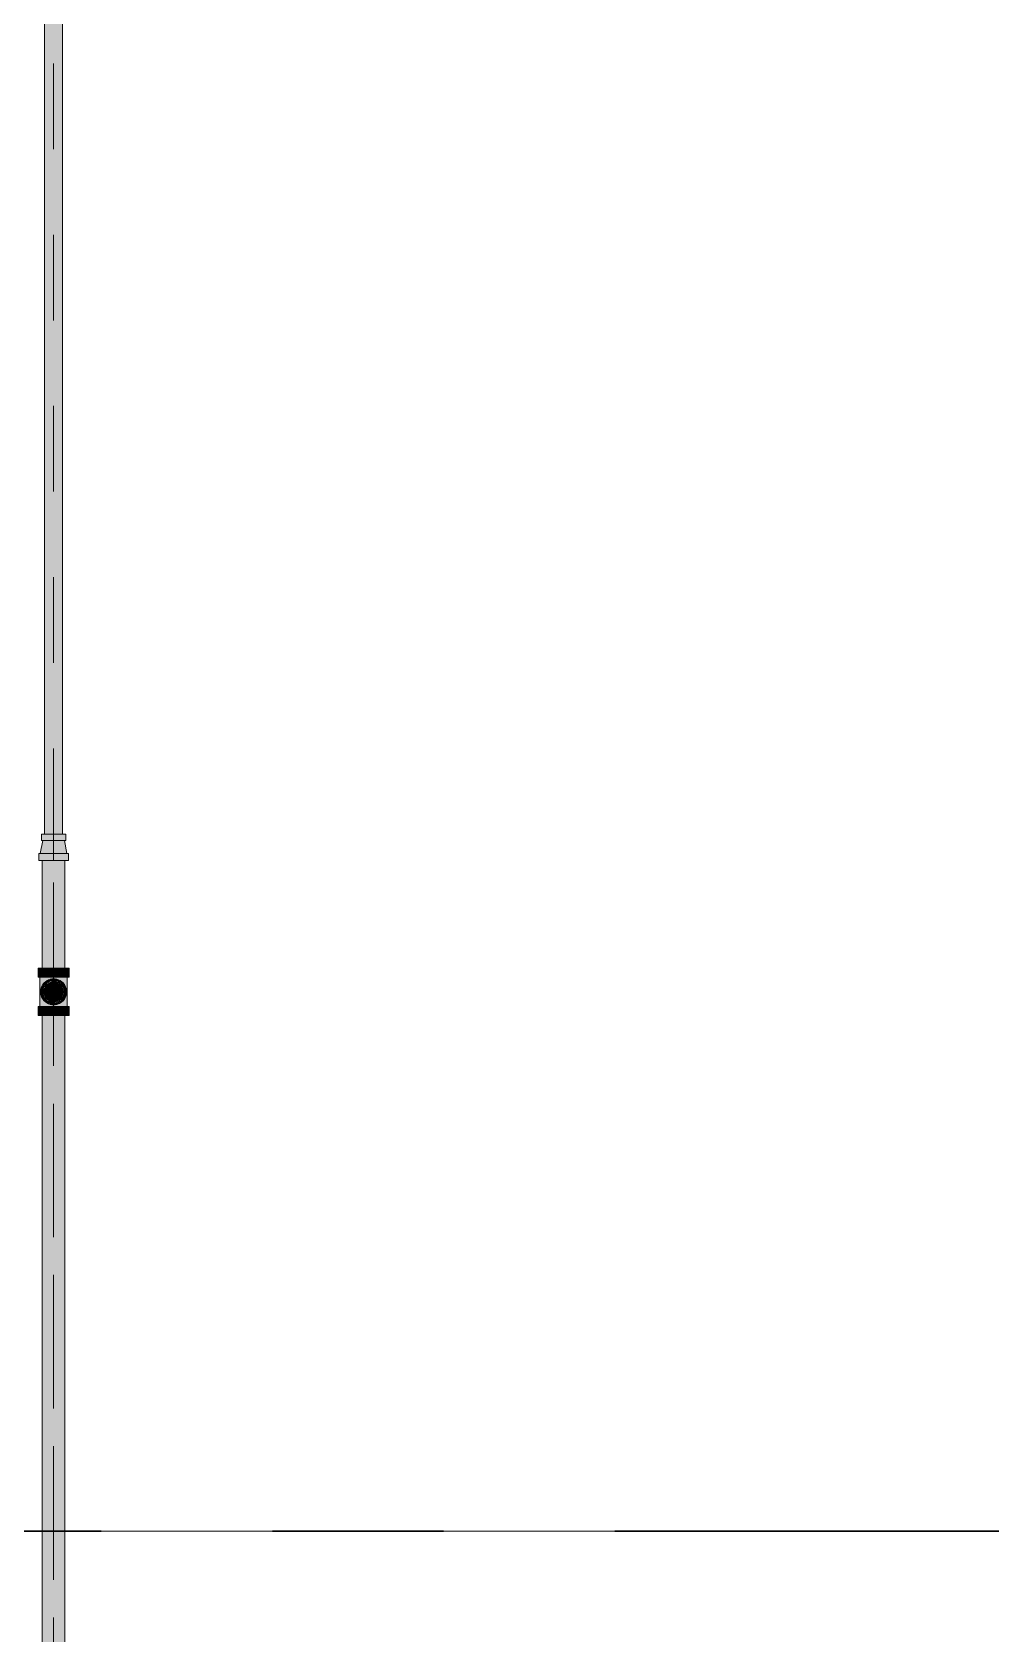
# Model space of a CAD drawing. Header units: millimetres. Extents: x -4000 to 187956, y -58990 to 162485.
# Drawn here: x 29210 to 30988, y 135259 to 138230 of the extents above; entities that cross this region are included whole.
import ezdxf

# ---------------------------------------------------------------- set-up
doc = ezdxf.new("R2010")
doc.units = ezdxf.units.MM
for name, pattern in [('Dash 1_16_', [317.5, 158.75, -158.75]), ('Grid Line', [2222.5, 1270, -317.5, 317.5, -317.5]), ('Grid Line 12_5mm', [2150, 1250, -300, 300, -300])]:
    doc.linetypes.add(name, pattern=pattern)
for name, color, linetype, lineweight in [('F-SPRN', 3, 'Continuous', 9), ('P-PIPE', 3, 'Continuous', 9), ('P-PIPE-CNTR', 3, 'Continuous', 9), ('S-GRID', 1, 'Continuous', 30)]:
    doc.layers.add(name, color=color, linetype=linetype, lineweight=lineweight)

# ---------------------------------------------------------------- blocks, each defined once
blk = doc.blocks.new('CMF2_NHAXUONG_A_rvt-1-FFS - TANG 1')
at = {"layer": 'S-GRID', "linetype": 'Grid Line 12_5mm', "lineweight": 9}
blk.add_line((-824.3, 135450), (183641.1, 135450), dxfattribs=at)
blk = doc.blocks.new('Sprinkler_Up - DN20-V81-FFS - TANG 1')
at = {"layer": 'F-SPRN', "transparency": 33554534}
for points in [[(-4.6, 0), (-1.7, 2.9), (-1.2, 3.5), (-0.6, 4), (0.6, 4), (1.2, 3.5), (1.7, 2.9), (4.6, 0), (22.2, 0), (17.8, 13.2), (6.9, 21.2), (-6.9, 21.2), (-18, 13.1), (-22.2, 0), (-13.5, 0)], [(3.4, -21.2), (6.9, -21.2), (18, -13.1), (22.2, 0), (3.9, -0.7), (1.7, -2.9), (1.2, -3.5), (0.6, -4), (-0.6, -4), (-1.2, -3.5), (-1.7, -2.9), (-4.6, 0), (-22.2, 0), (-18, -13.1), (-6.9, -21.2), (0, -21.2)], [(0, -16.7), (4.3, -16.1), (11.8, -11.8), (16.1, -4.3), (16.1, 4.3), (9.9, 13.2), (8.3, 14.4), (0, 16.7), (-4.3, 16.1), (-11.8, 11.8), (-16.1, 4.3), (-16.1, -4.3), (-11.8, -11.8), (-8.3, -14.4)], [(0, -15.6), (7.8, -13.5), (13.5, -7.8), (15.1, -4), (15.1, 4), (13.5, 7.8), (7.8, 13.5), (0, 15.6), (-8.2, 13.2), (-11, 11), (-15.1, 4), (-15.1, -4), (-11, -11), (-7.8, -13.5)], [(-10.9, -5.5), (-10.9, 5.4), (-14.5, 5.4), (-14.5, -5.5)], [(-7.7, -5.5), (-7.7, 5.4), (-10.9, 5.4), (-10.9, -5.5)], [(0, -5.5), (0, 5.4), (-7.7, 5.4), (-7.7, -5.5)], [(5.7, 0), (2.9, 4.9), (-2.9, 4.9), (-5.7, 0), (4.1, 0)], [(2.9, -4.9), (5.7, 0), (-5.7, 0), (-2.9, -4.9)], [(-4.6, 0), (4.1, 0.5), (0, 4.6)], [(0, -4.6), (4.1, 0), (-4.6, 0)], [(0, -2.6), (1.3, 0), (-1.8, 0)], [(-1.3, 0), (1.8, 0), (0, 2.6)], [(0, -5.5), (7.7, -5.5), (7.7, 5.4), (0, 5.4)], [(10.9, -5.5), (10.9, 5.4), (7.7, 5.4), (7.7, -5.5)], [(14.5, -5.5), (14.5, 5.4), (10.9, 5.4), (10.9, -5.5)]]:
    blk.add_hatch(color=1, dxfattribs=at).paths.add_polyline_path(points)
at = {"layer": 'F-SPRN', "color": 1}
for p, q in [((-11.5, 5.4), (-14.5, 5.4)), ((-14.5, 5.4), (-11.3, 5.4)), ((-14.5, 5.4), (-14.5, 3.7)), ((-14.5, 3.3), (-14.5, 0)), ((-11.5, 5.4), (-11.5, 4)), ((-10.9, 1.9), (-10.9, 3.6)), ((-10.8, 5.4), (-8, 5.4)), ((-8.1, 5.4), (-10.8, 5.4)), ((-8.1, 5.4), (-8.1, 2.8)), ((-8.1, 2.5), (-8.1, 0.7)), ((-7.7, 4.8), (-7.7, 2.7)), ((-7.7, 4.8), (-7.7, 2.7)), ((-7.7, 2.1), (-7.7, 0.5)), ((-7.7, 2.1), (-7.7, 0.5)), ((-6.7, 5.4), (-4.7, 5.4)), ((-5.8, 3.8), (-5.8, 2.2)), ((-2.1, 0), (-2.1, 0)), ((-2.1, 0), (-2.1, -0.1)), ((-0.5, 2), (-0.6, 2)), ((-0.6, 2), (-0.6, 2)), ((0, 2.1), (-0.1, 2.1)), ((2.1, 0), (2.1, 0.1)), ((2.1, 0), (2.1, 0)), ((4.7, 5.4), (6.5, 5.4)), ((7.7, 5.4), (10.8, 5.4)), ((7.7, 5.2), (7.7, 2.7)), ((7.7, 5.2), (7.7, 2.7)), ((7.7, 2.3), (7.7, 0.5)), ((7.7, 2.3), (7.7, 0.5)), ((10.8, 5.4), (8.1, 5.4)), ((8.1, 5.4), (8.1, 2.8)), ((8.1, 2.5), (8.1, 0.4)), ((10.9, 5.4), (14.5, 5.4)), ((10.9, 3.6), (10.9, 0.2)), ((14.5, 5.4), (11.5, 5.4)), ((11.5, 5.4), (11.5, 4)), ((11.5, 3), (11.5, 0.2)), ((14.5, 5.4), (14.5, -5.5)), ((-14.5, -1.3), (-14.5, -3.7)), ((-11.1, -5.5), (-14.5, -5.5)), ((-14.5, -5.5), (-11.5, -5.5)), ((-10.9, -2.6), (-10.9, -1.3)), ((-10.8, -5.5), (-8.1, -5.5)), ((-7.8, -5.5), (-10.8, -5.5)), ((-8.1, -4.2), (-8.1, -5.5)), ((-7.7, -2.7), (-7.7, -4)), ((-7.7, -2.7), (-7.7, -4)), ((-7, -5.5), (-5.8, -5.5)), ((-4.8, -5.5), (-7, -5.5)), ((-5.8, -2.3), (-5.8, -3.8)), ((0, -2.1), (0.1, -2.1)), ((7, -5.5), (4.8, -5.5)), ((5.8, -2.2), (5.8, -3.8)), ((5.8, -5.5), (7, -5.5)), ((7.7, -0.5), (7.7, -2.3)), ((7.7, -0.5), (7.7, -2.3)), ((7.7, -2.7), (7.7, -5.4)), ((7.7, -2.7), (7.7, -5.4)), ((10.8, -5.5), (7.7, -5.5)), ((8.1, -0.4), (8.1, -2.5)), ((8.1, -2.8), (8.1, -5.5)), ((8.1, -5.5), (10.8, -5.5)), ((10.9, -0.2), (10.9, -3.6)), ((14.5, -5.5), (10.9, -5.5)), ((11.5, -0.2), (11.5, -3)), ((11.5, -4), (11.5, -5.5)), ((11.5, -5.5), (14.5, -5.5))]:
    blk.add_line(p, q, dxfattribs=at)
at = {"layer": 'F-SPRN', "color": 1, "flags": 128}
for points in [[(-0.6, 2), (-0.7, 2), (-0.8, 1.9), (-0.9, 1.9), (-0.9, 1.9), (-1, 1.8), (-1.1, 1.8), (-1.2, 1.7), (-1.2, 1.7), (-1.3, 1.6), (-1.4, 1.6), (-1.4, 1.5), (-1.5, 1.5), (-1.5, 1.4), (-1.6, 1.3), (-1.6, 1.3), (-1.7, 1.2), (-1.7, 1.1), (-1.8, 1.1), (-1.8, 1), (-1.9, 0.9), (-1.9, 0.8), (-1.9, 0.8), (-2, 0.7), (-2, 0.6), (-2, 0.5), (-2, 0.5), (-2, 0.4), (-2.1, 0.3), (-2.1, 0.2), (-2.1, 0.1), (-2.1, 0)], [(-0.1, 2.1), (-0.1, 2.1), (-0.2, 2.1), (-0.3, 2.1), (-0.4, 2), (-0.5, 2)], [(2.1, 0.1), (2.1, 0.2), (2.1, 0.2), (2.1, 0.3), (2, 0.4), (2, 0.5), (2, 0.6), (2, 0.7), (1.9, 0.7), (1.9, 0.8), (1.9, 0.9), (1.8, 1), (1.8, 1), (1.8, 1.1), (1.7, 1.2), (1.7, 1.2), (1.6, 1.3), (1.6, 1.4), (1.5, 1.4), (1.4, 1.5), (1.4, 1.5), (1.3, 1.6), (1.3, 1.7), (1.2, 1.7), (1.1, 1.7), (1.1, 1.8), (1, 1.8), (0.9, 1.9), (0.8, 1.9), (0.8, 1.9), (0.7, 2), (0.6, 2), (0.5, 2), (0.4, 2), (0.4, 2), (0.3, 2.1), (0.2, 2.1), (0.1, 2.1), (0, 2.1)], [(-2.1, -0.1), (-2.1, -0.2), (-2.1, -0.2), (-2.1, -0.3)], [(-2.1, -0.3), (-2, -0.4), (-2, -0.5), (-2, -0.6), (-2, -0.7), (-1.9, -0.7), (-1.9, -0.8), (-1.9, -0.9), (-1.8, -1), (-1.8, -1), (-1.8, -1.1), (-1.7, -1.2), (-1.7, -1.2), (-1.6, -1.3), (-1.6, -1.4), (-1.5, -1.4), (-1.4, -1.5), (-1.4, -1.5), (-1.3, -1.6), (-1.3, -1.7), (-1.2, -1.7), (-1.1, -1.7), (-1.1, -1.8), (-1, -1.8), (-0.9, -1.9), (-0.8, -1.9), (-0.8, -1.9), (-0.7, -2), (-0.6, -2), (-0.5, -2), (-0.4, -2), (-0.4, -2), (-0.3, -2.1), (-0.2, -2.1), (-0.1, -2.1), (0, -2.1)], [(0.1, -2.1), (0.1, -2.1), (0.2, -2.1), (0.3, -2.1), (0.4, -2), (0.5, -2), (0.6, -2), (0.6, -2), (0.7, -2), (0.8, -1.9), (0.9, -1.9), (0.9, -1.9), (1, -1.8), (1.1, -1.8), (1.2, -1.7), (1.2, -1.7), (1.3, -1.6), (1.4, -1.6), (1.4, -1.5), (1.5, -1.5), (1.5, -1.4), (1.6, -1.3), (1.6, -1.3), (1.7, -1.2), (1.7, -1.1), (1.8, -1.1), (1.8, -1), (1.9, -0.9), (1.9, -0.8), (1.9, -0.8), (2, -0.7), (2, -0.6), (2, -0.5), (2, -0.5), (2, -0.4), (2.1, -0.3), (2.1, -0.2), (2.1, -0.1), (2.1, 0)]]:
    blk.add_lwpolyline(points, dxfattribs=at)
at = {"layer": 'F-SPRN', "color": 1}
for radius, start, end in [(22.2, 360, 180), (21.9, 165.6773, 179.2615), (21.9, 144.7698, 164.8151), (21.9, 142.518, 144), (21.9, 126.6942, 142.518), (16.7, 167.6802, 180), (16.7, 167.6802, 180), (16.7, 155.3879, 164.9693), (16.7, 155.3879, 164.9693), (15.6, 166.4265, 180), (15.6, 166.4265, 180), (15.6, 150.9409, 165), (15.6, 159.6139, 165), (16.7, 136.7213, 149.931), (16.7, 136.7213, 149.931), (15.6, 150.9409, 156.3845), (15.6, 138.4214, 150), (15.6, 138.4214, 150), (21.9, 108.2621, 125.7507), (15.6, 126.205, 133.2078), (15.6, 126.205, 133.2078), (16.7, 121.4181, 126.9869), (16.7, 121.4181, 126.9869), (16.7, 106.5995, 120), (16.7, 106.5995, 120), (15.6, 120, 121.8808), (15.6, 120, 121.8808), (15.6, 114.4363, 119.9813), (15.6, 114.4363, 119.9813), (21.9, 99.348, 107.901), (4.63, 155.7832, 180), (4.63, 155.7832, 180), (16.7, 96.4143, 105), (16.7, 96.4143, 105), (4.63, 109.0192, 138.2703), (4.63, 109.0192, 138.2703), (21.9, 90.145, 98.8503), (15.6, 95.5762, 100.6843), (15.6, 95.5762, 100.6843), (2.56, 109.0192, 168.8278), (2.56, 109.0192, 168.8278), (2.04, 109.0192, 180), (16.7, 83.0684, 90), (16.7, 83.0684, 90), (4.63, 17.9592, 90), (4.63, 17.9592, 90), (3.81, 57.0577, 90), (2.56, 14.5599, 90), (2.56, 14.5599, 90), (2.04, 10.4703, 90), (21.9, 72.5583, 89.4624), (15.6, 75.573, 80.5892), (15.6, 75.573, 80.5892), (3.81, 16.1605, 43.8358), (15.6, 74.5971, 75), (15.6, 74.5971, 75), (16.7, 60, 75.6076), (16.7, 60, 75.6076), (15.6, 67.5614, 74.5481), (15.6, 67.5614, 74.5481), (4.63, 0, 9.4647), (4.63, 360, 9.4647), (15.6, 60.0187, 65.5637), (15.6, 60.0187, 65.5637), (21.9, 54.2493, 71.7379), (15.6, 58.1192, 60), (15.6, 58.1192, 60), (16.7, 53.0131, 58.5819), (16.7, 53.0131, 58.5819), (15.6, 46.7922, 53.795), (15.6, 46.7922, 53.795), (15.6, 30, 41.5786), (15.6, 30, 41.5786), (16.7, 30, 43.2787), (16.7, 30, 43.2787), (21.9, 37.482, 53.3058), (15.6, 23.6155, 29.5646), (15.6, 15, 29.5646), (15.6, 15, 20.3861), (16.7, 15, 24.6121), (16.7, 15, 24.6121), (15.6, 360, 13.6618), (15.6, 0, 13.6618), (16.7, 360, 12.3198), (16.7, 0, 12.3198), (21.9, 36, 37.482), (21.9, 15.1849, 35.2302), (21.9, 0.7385, 14.3227), (22.2, 180, 360), (21.9, 180.7385, 194.3227), (21.9, 195.1849, 215.2302), (21.9, 216.7299, 233.3058), (16.7, 180, 192.3198), (16.7, 180, 192.3198), (16.7, 195.0307, 204.6121), (16.7, 195.0307, 204.6121), (15.6, 181.9082, 193.6618), (15.6, 181.9082, 193.6618), (15.6, 197.3339, 209.5646), (15.6, 197.3339, 209.5646), (16.7, 210.069, 223.2787), (16.7, 210.069, 223.2787), (15.6, 212.5472, 221.5786), (15.6, 212.5472, 221.5786), (21.9, 234.2493, 251.7379), (16.7, 229.4249, 238.5819), (16.7, 229.4249, 238.5819), (15.6, 233.795, 240), (15.6, 233.795, 240), (16.7, 240, 255), (16.7, 240, 255), (15.6, 240.0187, 254.5481), (15.6, 240.0187, 254.5481), (21.9, 252.5583, 269.4624), (4.63, 197.9592, 0), (4.63, 197.9592, 360), (15.6, 255, 267.64), (15.6, 255, 267.64), (3.81, 196.1605, 360), (2.56, 191.1677, 0), (2.56, 191.1677, 360), (2.04, 190.4703, 0), (16.7, 263.0684, 270), (16.7, 263.0684, 270), (21.9, 270.145, 278.8503), (15.6, 275.5762, 280.6843), (15.6, 275.5762, 280.6843), (16.7, 276.4143, 284.3924), (16.7, 276.4143, 284.3924), (15.6, 285, 285.4029), (15.6, 285, 285.4029), (16.7, 284.3924, 285), (16.7, 284.3924, 285), (21.9, 281.0086, 287.901), (16.7, 286.5995, 300), (16.7, 286.5995, 300), (15.6, 294.4363, 299.9813), (15.6, 294.4363, 299.9813), (21.9, 288.2621, 305.7507), (15.6, 300, 313.2078), (15.6, 300, 313.2078), (16.7, 301.4181, 310.5751), (16.7, 301.4181, 310.5751), (15.6, 318.4214, 330), (15.6, 318.4214, 330), (16.7, 316.7213, 330), (16.7, 316.7213, 330), (21.9, 306.6942, 323.2701), (15.6, 330.4354, 345), (15.6, 330.4354, 336.3845), (15.6, 339.6139, 345), (15.6, 346.3382, 360), (15.6, 346.3382, 360), (16.7, 335.3879, 345), (16.7, 335.3879, 345), (16.7, 347.6802, 360), (16.7, 347.6802, 360), (21.9, 324.7698, 344.8151), (21.9, 345.6773, 359.2615)]:
    blk.add_arc((0, 0), radius, start, end, dxfattribs=at)
blk = doc.blocks.new('Steel_Transition_Threaded_HoaPhat - Standard-V84-FFS - TANG 1')
at = {"layer": 'P-PIPE', "lineweight": 13, "transparency": 33554534}
h = blk.add_hatch(color=1, dxfattribs=at)
h.paths.add_polyline_path([(29250, 136427.6), (29255.8, 136428.4), (29261.3, 136430.6), (29265.9, 136434.2), (29269.5, 136438.8), (29271.7, 136444.3), (29272.5, 136450.1), (29271.7, 136455.9), (29268, 136463.3), (29265.9, 136466), (29261.3, 136469.6), (29254.1, 136472), (29250, 136472.6), (29244.2, 136471.8), (29238.8, 136469.6), (29232, 136463.3), (29230.5, 136461.3), (29228.3, 136455.9), (29227.5, 136450.1), (29228.3, 136444.3), (29230.5, 136438.8), (29234.1, 136434.2), (29238.8, 136430.6), (29244.2, 136428.4)])
h.paths.add_polyline_path([(29250, 136430), (29244.8, 136430.7), (29240, 136432.7), (29235.8, 136435.9), (29232.6, 136440), (29230.6, 136444.9), (29229.9, 136450.1), (29230.6, 136455.3), (29235, 136463.3), (29235.8, 136464.3), (29240, 136467.5), (29244.8, 136469.5), (29254.1, 136469.6), (29255.2, 136469.5), (29260.1, 136467.5), (29265, 136463.3), (29267.4, 136460.1), (29269.4, 136455.3), (29270.1, 136450.1), (29269.4, 136444.9), (29267.4, 136440), (29264.2, 136435.9), (29260.1, 136432.7), (29254.1, 136430.5)])
for points in [[(29250, 136430), (29250, 136433.7), (29241.8, 136435.9), (29235.8, 136441.9), (29233.6, 136450.1), (29235.8, 136458.3), (29241.8, 136464.3), (29250, 136466.5), (29250, 136470.2), (29244.8, 136469.5), (29240, 136467.5), (29235, 136463.3), (29232.6, 136460.1), (29230.6, 136455.3), (29229.9, 136450.1), (29230.6, 136444.9), (29232.6, 136440), (29235.8, 136435.9), (29240, 136432.7), (29244.8, 136430.7)], [(29250, 136431.6), (29254.8, 136432.2), (29259.3, 136434.1), (29263.1, 136437), (29266, 136440.8), (29267.9, 136445.3), (29268.5, 136450.1), (29267.9, 136454.9), (29266, 136459.3), (29262.9, 136463.3), (29259.3, 136466.1), (29254.1, 136468), (29250, 136468.6), (29245.2, 136468), (29240.8, 136466.1), (29236.9, 136463.2), (29234, 136459.3), (29232.1, 136454.9), (29231.5, 136450.1), (29232.1, 136445.3), (29234, 136440.8), (29236.9, 136437), (29240.8, 136434.1), (29245.2, 136432.2)], [(29250, 136430), (29255.2, 136430.7), (29260.1, 136432.7), (29264.2, 136435.9), (29267.4, 136440), (29269.4, 136444.9), (29270.1, 136450.1), (29269.4, 136455.3), (29265, 136463.3), (29264.2, 136464.3), (29260.1, 136467.5), (29254.1, 136469.6), (29250, 136470.2), (29250, 136466.5), (29258.2, 136464.3), (29264.2, 136458.3), (29266.4, 136450.1), (29264.2, 136441.9), (29258.2, 136435.9), (29250, 136433.7)]]:
    blk.add_hatch(color=1, dxfattribs=at).paths.add_polyline_path(points)
at = {"layer": 'P-PIPE', "color": 20, "lineweight": 13}
for radius, start, end in [(22.5, 90, 270), (22.5, 165, 195), (22.5, 105, 165), (20.1, 166.0499, 193.9501), (20.1, 150, 162.7449), (18.5, 166.5939, 193.4061), (18.5, 166.5939, 180), (18.5, 157.6232, 165), (18.5, 157.6232, 165), (20.1, 139.8677, 148.1553), (18.5, 136.4297, 150), (18.5, 136.4297, 150), (16.4, 158.0319, 163.506), (20.1, 128.8856, 138.6435), (16.4, 143.5463, 150), (18.5, 134.3867, 135), (18.5, 134.3867, 135), (18.5, 123.4976, 133.2041), (18.5, 123.4976, 133.2041), (20.1, 109.6859, 125.0043), (18.5, 106.819, 120), (18.5, 106.819, 120), (16.4, 115.1607, 120), (16.4, 107.4657, 111.9681), (22.5, 90, 105), (20.1, 100.9975, 105), (18.5, 91.4353, 103.2046), (18.5, 91.4353, 103.2046), (16.4, 96.2132, 104.6042), (20.1, 90.5246, 98.5089), (22.5, 270, 90), (22.5, 270, 90), (18.5, 78.0986, 90), (18.5, 78.0986, 90), (20.1, 75, 87.9279), (16.4, 75, 75.3718), (18.5, 75, 77.0323), (18.5, 60, 77.0323), (18.5, 60, 75), (16.4, 66.9681, 72.9388), (20.1, 60, 75), (20.1, 54.9957, 60), (18.5, 46.7959, 56.5024), (18.5, 46.7959, 56.5024), (20.1, 45, 51.1144), (18.5, 45, 45.6133), (18.5, 45, 45.6133), (16.4, 30, 38.0319), (18.5, 30, 43.5703), (18.5, 30, 43.5703), (20.1, 41.3565, 45), (20.1, 31.8447, 40.1323), (18.5, 15, 22.3768), (18.5, 15, 22.3768), (20.1, 17.2551, 30), (18.5, 346.5939, 13.4061), (18.5, 346.5939, 13.4061), (20.1, 346.0499, 13.9501), (22.5, 195, 210), (22.5, 210, 240), (20.1, 197.2551, 210), (18.5, 180, 193.4061), (18.5, 195, 202.3768), (18.5, 195, 202.3768), (20.1, 211.8447, 231.1144), (16.4, 168.5467, 178.9063), (16.4, 184.8393, 191.4533), (18.5, 210, 223.5703), (18.5, 210, 223.5703), (16.4, 210.6635, 216.4537), (18.5, 226.7959, 236.5024), (18.5, 226.7959, 236.5024), (20.1, 234.9957, 255), (22.5, 240, 270), (16.4, 230.4733, 236.6389), (18.5, 240, 255), (18.5, 240, 255), (16.4, 240, 246.5955), (16.4, 250.3629, 255), (20.1, 255.0607, 267.9279), (18.5, 258.0986, 270), (18.5, 258.0986, 270), (16.4, 264.1652, 268.506), (20.1, 270.5246, 278.5089), (18.5, 271.4353, 282.9677), (18.5, 271.4353, 282.9677), (16.4, 276.2132, 283.9063), (16.4, 284.6282, 285), (18.5, 282.9677, 285), (18.5, 282.9677, 285), (20.1, 281.9355, 285), (16.4, 287.4657, 291.9681), (18.5, 286.819, 300), (18.5, 286.819, 300), (16.4, 293.4045, 300), (20.1, 289.6859, 300), (20.1, 300, 305.0043), (18.5, 303.4976, 313.2041), (18.5, 303.4976, 313.2041), (20.1, 308.8856, 315), (18.5, 316.4297, 330), (18.5, 316.4297, 330), (20.1, 315, 328.1553), (16.4, 338.0319, 342.8691), (16.4, 353.5463, 8.0319), (18.5, 337.6232, 345), (18.5, 337.6232, 345), (20.1, 330, 342.7449)]:
    blk.add_arc((29250, 136450.1), radius, start, end, dxfattribs=at)

msp = doc.modelspace()

# ---------------------------------------------------------------- block references
at = {"lineweight": 5}
msp.add_blockref('CMF2_NHAXUONG_A_rvt-1-FFS - TANG 1', (0, 0), dxfattribs=at)

# ---------------------------------------------------------------- next in the draw order: hatches: boundary and pattern name
at = {"layer": 'P-PIPE', "transparency": 33554534}
for points in [[(29250, 136742.6), (29250, 139409.5), (29233.3, 139409.5), (29233.9, 136742.6), (29245.7, 136742.6)], [(29250, 136742.6), (29266.7, 136742.6), (29266.1, 139409.5), (29250, 139409.5), (29250, 136828.3)], [(29237.6, 136706.9), (29274.8, 136706.9), (29269.4, 136730.8), (29229.9, 136730.8), (29226.1, 136706.9), (29232.5, 136706.9)], [(29250, 136730.8), (29272.5, 136730.8), (29271.7, 136742.6), (29227.5, 136742.6), (29228.3, 136730.8), (29244.2, 136730.8)], [(29269.3, 136693.6), (29277.4, 136693.6), (29276.4, 136706.9), (29222.7, 136706.9), (29223.6, 136693.6), (29263.7, 136693.6)], [(29228.9, 136493.8), (29250, 136493.8), (29250, 136693.6), (29228.9, 136693.6), (29228.9, 136536.3)], [(29250, 136493.8), (29271.1, 136493.8), (29270.4, 136693.6), (29250, 136693.6), (29250, 136536.3)], [(29229.8, 136477.1), (29250, 136477.1), (29250, 136493.8), (29221.4, 136493.8), (29222.3, 136477.1), (29225.2, 136477.1)], [(29278.6, 136477.1), (29277.7, 136493.8), (29250, 136493.8), (29250, 136477.1), (29277.7, 136477.1)], [(29245.1, 136423.1), (29250, 136423.1), (29250, 136428.9), (29240.8, 136431.3), (29233.9, 136436.8), (29231.7, 136439.4), (29229.2, 136446.2), (29229.2, 136454), (29233.9, 136463.4), (29237.7, 136467), (29244.3, 136470.2), (29250, 136471.2), (29250, 136477.1), (29224.7, 136477.1), (29225.6, 136423.1), (29243.5, 136423.1)], [(29250, 136426), (29256.2, 136426.8), (29262.1, 136429.2), (29267.1, 136433), (29270.9, 136438), (29273.3, 136443.8), (29274.1, 136450.1), (29273.3, 136456.3), (29270, 136463.3), (29267.1, 136467.1), (29262.1, 136471), (29254.1, 136473.7), (29250, 136474.2), (29243.8, 136473.4), (29237.9, 136471), (29233, 136467.1), (29229.1, 136462.1), (29226.7, 136456.3), (29225.9, 136450.1), (29226.7, 136443.8), (29229.1, 136438), (29233, 136433), (29237.9, 136429.2), (29243.8, 136426.8)], [(29241.7, 136435.6), (29242.8, 136437.6), (29241.7, 136441.7), (29242.8, 136445.9), (29245.8, 136449), (29257.2, 136454.3), (29258.4, 136458.4), (29256.7, 136463.3), (29254.1, 136465.1), (29250, 136466.8), (29241.7, 136464.6), (29235.5, 136458.4), (29233.3, 136450.1), (29235.5, 136441.7), (29238.2, 136438.3)], [(29250, 136433.4), (29258.4, 136435.6), (29261.8, 136438.3), (29266.1, 136445.8), (29266.1, 136454.4), (29260, 136463.3), (29258.4, 136464.6), (29250, 136466.8), (29245.7, 136466.2), (29238.2, 136461.9), (29233.9, 136454.4), (29233.9, 136445.8), (29238.2, 136438.3), (29241.7, 136435.6)], [(29261.1, 136423.1), (29275.3, 136423.1), (29274.4, 136477.1), (29250, 136477.1), (29250, 136471.2), (29259.2, 136468.9), (29266.1, 136463.4), (29268.3, 136460.7), (29270.8, 136454), (29270.8, 136446.2), (29266.1, 136436.8), (29262.3, 136433.2), (29255.7, 136430), (29250, 136428.9), (29250, 136423.1), (29259.6, 136423.1)], [(29229.8, 136406.5), (29250, 136406.5), (29250, 136423.1), (29221.4, 136423.1), (29222.3, 136406.5), (29225.2, 136406.5)], [(29250, 134725.1), (29250, 136406.5), (29228.9, 136406.5), (29229.6, 134725.1), (29244.5, 134725.1)], [(29270.2, 136406.5), (29278.6, 136406.5), (29277.7, 136423.1), (29250, 136423.1), (29250, 136406.5), (29264.3, 136406.5)], [(29250, 134725.1), (29271.1, 134725.1), (29270.4, 136406.5), (29250, 136406.5), (29250, 135076.2)]]:
    msp.add_hatch(color=1, dxfattribs=at).paths.add_polyline_path(points)

# ---------------------------------------------------------------- next in the draw order: linework, layer by layer
at = {"layer": 'P-PIPE', "color": 20, "lineweight": 13}
for p, q in [((29233.3, 139409.5), (29233.3, 136742.6)), ((29266.7, 136742.6), (29266.7, 139409.5)), ((29229.9, 136730.8), (29225.2, 136706.9)), ((29227.5, 136742.6), (29227.5, 136730.8)), ((29230.5, 136742.6), (29227.5, 136742.6)), ((29272.5, 136742.6), (29227.5, 136742.6)), ((29227.5, 136730.8), (29272.5, 136730.8)), ((29227.5, 136730.8), (29228.3, 136730.8)), ((29228.3, 136730.8), (29229.8, 136730.8)), ((29233.2, 136742.6), (29230.5, 136742.6)), ((29230.6, 136730.8), (29244.2, 136730.8)), ((29233.3, 136742.6), (29233.9, 136742.6)), ((29234, 136742.6), (29238.2, 136742.6)), ((29238.1, 136742.6), (29234.1, 136742.6)), ((29238.7, 136742.6), (29261.3, 136742.6)), ((29261.3, 136742.6), (29238.8, 136742.6)), ((29244.8, 136730.8), (29255.2, 136730.8)), ((29255.8, 136730.8), (29269.4, 136730.8)), ((29261.8, 136742.6), (29266, 136742.6)), ((29265.9, 136742.6), (29261.9, 136742.6)), ((29266.1, 136742.6), (29266.7, 136742.6)), ((29269.5, 136742.6), (29266.8, 136742.6)), ((29272.5, 136742.6), (29269.5, 136742.6)), ((29274.8, 136706.9), (29270.1, 136730.8)), ((29270.2, 136730.8), (29272.5, 136730.8)), ((29272.5, 136730.8), (29272.5, 136742.6)), ((29222.7, 136706.9), (29222.7, 136693.6)), ((29225, 136706.9), (29222.7, 136706.9)), ((29277.4, 136706.9), (29222.7, 136706.9)), ((29222.7, 136693.6), (29277.4, 136693.6)), ((29222.7, 136693.6), (29228.7, 136693.6)), ((29242.9, 136706.9), (29226.3, 136706.9)), ((29228.9, 136693.6), (29228.9, 136493.8)), ((29229.6, 136693.6), (29228.9, 136693.6)), ((29268.3, 136693.6), (29231.7, 136693.6)), ((29231.7, 136693.6), (29268.4, 136693.6)), ((29256.4, 136706.9), (29243.6, 136706.9)), ((29273.7, 136706.9), (29257.1, 136706.9)), ((29271.1, 136693.6), (29270.4, 136693.6)), ((29271.1, 136493.8), (29271.1, 136693.6)), ((29271.3, 136693.6), (29276.4, 136693.6)), ((29277.4, 136706.9), (29275, 136706.9)), ((29276.4, 136693.6), (29277.4, 136693.6)), ((29277.4, 136693.6), (29277.4, 136706.9)), ((29221.4, 136493.8), (29221.4, 136477.1)), ((29228.8, 136493.8), (29221.4, 136493.8)), ((29250, 136493.8), (29221.4, 136493.8)), ((29228.9, 136493.8), (29229.6, 136493.8)), ((29229.7, 136493.8), (29235.1, 136493.8)), ((29235, 136493.8), (29229.8, 136493.8)), ((29235.6, 136493.8), (29264.4, 136493.8)), ((29250, 136493.8), (29235.7, 136493.8)), ((29264.3, 136493.8), (29250, 136493.8)), ((29278.6, 136493.8), (29250, 136493.8)), ((29264.9, 136493.8), (29270.3, 136493.8)), ((29270.2, 136493.8), (29265, 136493.8)), ((29270.4, 136493.8), (29271.1, 136493.8)), ((29278.6, 136493.8), (29271.2, 136493.8)), ((29278.6, 136477.1), (29278.6, 136493.8)), ((29221.4, 136477.1), (29224.6, 136477.1)), ((29221.4, 136477.1), (29250, 136477.1)), ((29224.7, 136477.1), (29224.7, 136423.1)), ((29225.6, 136477.1), (29224.7, 136477.1)), ((29225.6, 136477.1), (29224.7, 136477.1)), ((29225.5, 136477.1), (29234.7, 136477.1)), ((29234.6, 136477.1), (29225.6, 136477.1)), ((29242.6, 136477.1), (29225.6, 136477.1)), ((29241.9, 136477.1), (29235.6, 136477.1)), ((29235.7, 136477.1), (29241.9, 136477.1)), ((29243.4, 136477.1), (29250, 136477.1)), ((29250, 136477.1), (29243.5, 136477.1)), ((29250, 136477.1), (29243.5, 136477.1)), ((29250, 136477.1), (29253.3, 136477.1)), ((29250, 136477.1), (29278.6, 136477.1)), ((29253.3, 136477.1), (29250, 136477.1)), ((29256.5, 136477.1), (29250, 136477.1)), ((29254.9, 136477.1), (29256.6, 136477.1)), ((29256.5, 136477.1), (29254.9, 136477.1)), ((29275.3, 136477.1), (29257.4, 136477.1)), ((29258.1, 136477.1), (29264.3, 136477.1)), ((29264.4, 136477.1), (29258.1, 136477.1)), ((29265.3, 136477.1), (29274.5, 136477.1)), ((29275.3, 136477.1), (29265.4, 136477.1)), ((29275.3, 136423.1), (29275.3, 136477.1)), ((29275.4, 136477.1), (29278.6, 136477.1)), ((29221.4, 136423.1), (29221.4, 136406.5)), ((29224.6, 136423.1), (29221.4, 136423.1)), ((29250, 136423.1), (29221.4, 136423.1)), ((29221.4, 136406.5), (29225.2, 136406.5)), ((29221.4, 136406.5), (29250, 136406.5)), ((29224.7, 136423.1), (29234.6, 136423.1)), ((29224.7, 136423.1), (29225.6, 136423.1)), ((29225.2, 136406.5), (29228.8, 136406.5)), ((29234.7, 136423.1), (29225.5, 136423.1)), ((29225.6, 136423.1), (29232.1, 136423.1)), ((29228.9, 136406.5), (29228.9, 134725.1)), ((29229.6, 136406.5), (29228.9, 136406.5)), ((29235.1, 136406.5), (29229.7, 136406.5)), ((29229.8, 136406.5), (29235, 136406.5)), ((29232.1, 136423.1), (29242.6, 136423.1)), ((29235.6, 136423.1), (29241.9, 136423.1)), ((29264.4, 136406.5), (29235.6, 136406.5)), ((29241.9, 136423.1), (29235.7, 136423.1)), ((29235.7, 136406.5), (29250, 136406.5)), ((29250, 136423.1), (29243.4, 136423.1)), ((29243.5, 136423.1), (29250, 136423.1)), ((29243.5, 136423.1), (29250, 136423.1)), ((29253.3, 136423.1), (29250, 136423.1)), ((29278.6, 136423.1), (29250, 136423.1)), ((29250, 136423.1), (29253.3, 136423.1)), ((29250, 136423.1), (29256.5, 136423.1)), ((29250, 136406.5), (29264.3, 136406.5)), ((29250, 136406.5), (29278.6, 136406.5)), ((29256.6, 136423.1), (29254.9, 136423.1)), ((29254.9, 136423.1), (29256.5, 136423.1)), ((29257.4, 136423.1), (29262.6, 136423.1)), ((29264.3, 136423.1), (29258.1, 136423.1)), ((29258.1, 136423.1), (29264.4, 136423.1)), ((29262.6, 136423.1), (29267.9, 136423.1)), ((29270.3, 136406.5), (29264.9, 136406.5)), ((29265, 136406.5), (29270.2, 136406.5)), ((29274.5, 136423.1), (29265.3, 136423.1)), ((29265.4, 136423.1), (29274.4, 136423.1)), ((29267.9, 136423.1), (29271.9, 136423.1)), ((29271.1, 136406.5), (29270.4, 136406.5)), ((29271.1, 134725.1), (29271.1, 136406.5)), ((29271.2, 136406.5), (29277.7, 136406.5)), ((29271.9, 136423.1), (29274.4, 136423.1)), ((29274.4, 136423.1), (29275.3, 136423.1)), ((29274.4, 136423.1), (29275.3, 136423.1)), ((29278.6, 136423.1), (29275.4, 136423.1)), ((29277.7, 136406.5), (29278.6, 136406.5)), ((29278.6, 136406.5), (29278.6, 136423.1))]:
    msp.add_line(p, q, dxfattribs=at)
for radius, start, end in [(24.1, 90, 270), (24.1, 165, 180), (24.1, 120, 165), (21.1, 165.7378, 177.7452), (21.1, 158.0211, 165), (21.1, 150, 154.6013), (21.1, 128.0211, 141.0043), (21.1, 113.0211, 125.8689), (24.1, 90, 120), (21.1, 99.731, 105), (21.1, 90, 98.0211), (24.1, 60, 90), (24.1, 270, 90), (21.1, 75, 90), (24.1, 285, 15), (21.1, 54.4236, 65.5764), (24.1, 45, 60), (21.1, 39.3488, 51.9789), (24.1, 30, 45), (21.1, 26.4435, 30), (21.1, 15, 21.9789), (21.1, 2.0242, 14.2622), (24.1, 15, 30), (24.1, 180, 210), (21.1, 182.0242, 192.7707), (24.1, 210, 255), (21.1, 195, 203.0211), (21.1, 205.3987, 210), (21.1, 213.8363, 218.0211), (21.1, 218.1596, 233.0211), (21.1, 234.1311, 240), (21.1, 242.2293, 251.1321), (24.1, 255, 255.2105), (24.1, 255.2105, 270), (21.1, 255, 261.9292), (21.1, 261.9789, 267.7707), (21.1, 270, 276.9789), (24.1, 270, 284.7895), (21.1, 281.3431, 285), (24.1, 284.7895, 285), (21.1, 291.9789, 305.8689), (21.1, 306.9789, 315), (21.1, 317.2293, 321.8404), (21.1, 321.9789, 326.1637), (21.1, 330, 334.6013), (21.1, 336.9789, 345), (21.1, 345.7378, 351.9789), (21.1, 353.0708, 357.9758)]:
    msp.add_arc((29250, 136450.1), radius, start, end, dxfattribs=at)
at = {"layer": 'P-PIPE', "color": 1}
for centre, radius, start, end in [((29250, 136450.1), 16.7, 157.579, 164.2722), ((29250, 136458.4), 8.35, 69.0027, 79.2369), ((29250, 136458.4), 8.35, 316.3183, 330), ((29250, 136458.4), 8.35, 20.1285, 29.0413), ((29250, 136458.4), 8.35, 8.0385, 17.9918), ((29250, 136458.4), 8.35, 352.2824, 1.6717), ((29250, 136450.1), 16.7, 46.0317, 51.8726), ((29250, 136450.1), 16.7, 39.3092, 45.2846), ((29250, 136450.1), 16.7, 32.3031, 39.2955), ((29250, 136450.1), 16.7, 23.314, 31.0974), ((29250, 136450.1), 16.7, 16.9375, 22.421), ((29250, 136450.1), 16.7, 170.1108, 177.203), ((29250, 136450.1), 16.7, 182.797, 189.8892), ((29250, 136450.1), 16.7, 190.2154, 195.2487), ((29250, 136450.1), 16.7, 231.8726, 237.203), ((29250, 136441.7), 8.35, 172.0327, 181.5407), ((29250, 136441.7), 8.35, 199.9004, 209.0413), ((29250, 136441.7), 8.35, 131.0366, 150), ((29250, 136441.7), 8.35, 226.6998, 237.8461), ((29250, 136441.7), 8.35, 115.6806, 125.5287), ((29250, 136441.7), 8.35, 100.6842, 114.0387), ((29250, 136441.7), 8.35, 249.0027, 259.2369), ((29250, 136450.1), 16.7, 264.6626, 273.5288), ((29250, 136441.7), 8.35, 90, 100.6842), ((29250, 136458.4), 8.35, 270, 280.6842), ((29250, 136450.1), 16.7, 308.1274, 313.9683), ((29250, 136450.1), 16.7, 314.7154, 320.6908), ((29250, 136450.1), 16.7, 328.9026, 336.686), ((29250, 136450.1), 16.7, 337.2636, 343.0625), ((29250, 136450.1), 16.7, 4.3093, 9.8892)]:
    msp.add_arc(centre, radius, start, end, dxfattribs=at)
at = {"layer": 'P-PIPE-CNTR', "color": 1, "linetype": 'Dash 1_16_'}
for p, q in [((29250, 136742.6), (29250, 139409.5)), ((29250, 136742.6), (29250, 139409.5)), ((29250, 136493.8), (29250, 136693.6)), ((29250, 136493.8), (29250, 136693.6)), ((29250, 136472.6), (29250, 136475.1)), ((29250, 136471.2), (29250, 136472.6)), ((29250, 136468.6), (29250, 136470.2)), ((29250, 136463.6), (29250, 136465.2)), ((29250, 136459.8), (29250, 136462.6)), ((29250, 136455.5), (29250, 136459.1)), ((29250, 136452.6), (29250, 136454.3)), ((29225, 136450.1), (29227.5, 136450.1)), ((29227.8, 136450.1), (29231.5, 136450.1)), ((29231.5, 136450.1), (29233.3, 136450.1)), ((29236.9, 136450.1), (29240.4, 136450.1)), ((29240.4, 136450.1), (29242.3, 136450.1)), ((29245.4, 136450.1), (29247.6, 136450.1)), ((29248.7, 136450.1), (29250, 136450.1)), ((29250, 136450.1), (29250, 136452.1)), ((29250, 136448), (29250, 136450.1)), ((29250, 136450.1), (29251.3, 136450.1)), ((29250, 136445.9), (29250, 136447.5)), ((29250, 136441.1), (29250, 136444.6)), ((29250, 136438.1), (29250, 136440.4)), ((29250, 136435), (29250, 136436.5)), ((29250, 136432.2), (29250, 136433.4)), ((29250, 136430), (29250, 136431.6)), ((29250, 136427.6), (29250, 136428.9)), ((29250, 136425.1), (29250, 136426.8)), ((29251.8, 136450.1), (29254.1, 136450.1)), ((29255.7, 136450.1), (29263.5, 136450.1)), ((29266.4, 136450.1), (29268.5, 136450.1)), ((29268.5, 136450.1), (29272.2, 136450.1)), ((29272.5, 136450.1), (29275, 136450.1)), ((29250, 134496.4), (29250, 136406.5)), ((29250, 134725.1), (29250, 136406.5))]:
    msp.add_line(p, q, dxfattribs=at)
at = {"layer": 'P-PIPE-CNTR', "color": 20, "lineweight": 13}
for p, q in [((29250, 136693.6), (29250, 136742.6)), ((29250, 136493.8), (29250, 136474.2)), ((29250, 136474.2), (29250, 136472.6)), ((29250, 136472.6), (29250, 136471.2)), ((29250, 136470.2), (29250, 136468.6)), ((29250, 136465.2), (29250, 136463.6)), ((29250, 136462.6), (29250, 136459.8)), ((29250, 136459.1), (29250, 136456.5)), ((29250, 136454.3), (29250, 136452.6)), ((29250, 136452.1), (29250, 136450.1)), ((29250, 136450.1), (29250, 136448)), ((29250, 136447.5), (29250, 136445.9)), ((29250, 136444.6), (29250, 136441.1)), ((29250, 136440.4), (29250, 136438.1)), ((29250, 136436.5), (29250, 136435)), ((29250, 136433.4), (29250, 136432.2)), ((29250, 136431.6), (29250, 136430)), ((29250, 136428.9), (29250, 136427.6)), ((29250, 136426), (29250, 136406.5))]:
    msp.add_line(p, q, dxfattribs=at)
at = {"layer": 'S-GRID', "linetype": 'Grid Line'}
msp.add_line((-824.3, 135450), (183641.1, 135450), dxfattribs=at)

# ---------------------------------------------------------------- next in the draw order: block references
at = {"layer": 'F-SPRN', "color": 1}
msp.add_blockref('Sprinkler_Up - DN20-V81-FFS - TANG 1', (29250, 136450.1), dxfattribs=at)
at = {"layer": 'P-PIPE', "color": 20, "lineweight": 13}
msp.add_blockref('Steel_Transition_Threaded_HoaPhat - Standard-V84-FFS - TANG 1', (0, 0), dxfattribs=at)

doc.saveas('drawing.dxf')
